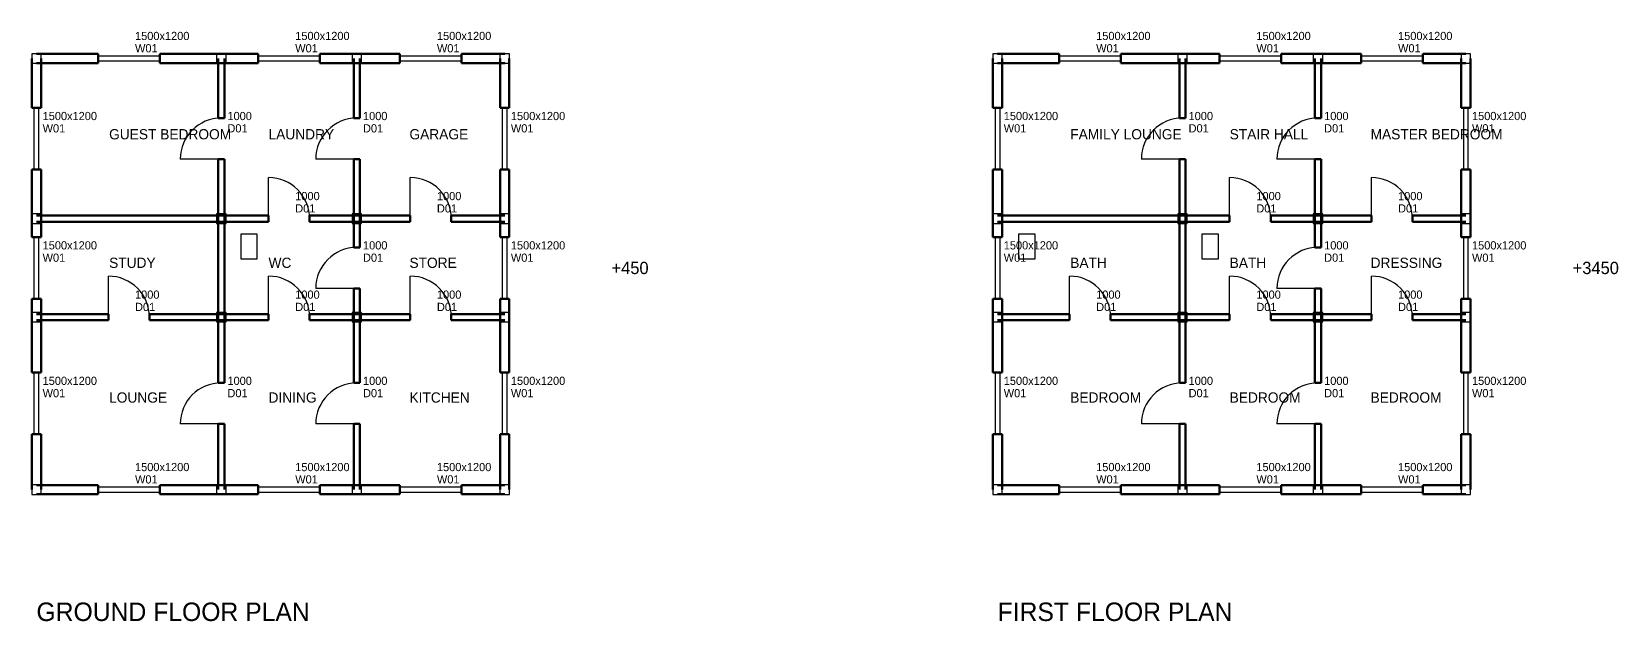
# Model space of a CAD drawing. Header units: millimetres. Extents: x -115 to 102169, y -4004 to 12655.
# Drawn here: x -115 to 38511, y -3206 to 11153 of the extents above; entities that cross this region are included whole.
import ezdxf

# ---------------------------------------------------------------- set-up
doc = ezdxf.new("R2010")
doc.units = ezdxf.units.MM
for name, color, linetype in [('COLUMN', 5, 'CONTINUOUS'), ('DOOR', 3, 'CONTINUOUS'), ('SANITARY', 7, 'CONTINUOUS'), ('TEXT', 6, 'CONTINUOUS'), ('WALL', 4, 'CONTINUOUS'), ('WIND', 2, 'CONTINUOUS')]:
    doc.layers.add(name, color=color, linetype=linetype)

# ---------------------------------------------------------------- blocks, each defined once
blk = doc.blocks.new('WINDOW')
at = {"layer": 'WIND'}
blk.add_lwpolyline([(-750, -60), (750, -60), (750, 60), (-750, 60)], close=True, dxfattribs=at)
blk = doc.blocks.new('DOOR')
at = {"layer": 'DOOR'}
blk.add_line((-500, 0), (-500, 1000), dxfattribs=at)
blk.add_arc((-500, 0), 1000, 0, 90, dxfattribs=at)
blk = doc.blocks.new('WC-STD')
at = {"layer": 'SANITARY'}
blk.add_lwpolyline([(-200, -300), (200, -300), (200, 300), (-200, 300)], close=True, dxfattribs=at)

msp = doc.modelspace()

# ---------------------------------------------------------------- linework, layer by layer
at = {"layer": 'COLUMN'}
for points in [[(-115, 10385), (115, 10385), (115, 10615), (-115, 10615)], [(4385, 10385), (4615, 10385), (4615, 10615), (4385, 10615)], [(7685, 10385), (7915, 10385), (7915, 10615), (7685, 10615)], [(11285, 10385), (11515, 10385), (11515, 10615), (11285, 10615)], [(23285, 10385), (23515, 10385), (23515, 10615), (23285, 10615)], [(27785, 10385), (28015, 10385), (28015, 10615), (27785, 10615)], [(31085, 10385), (31315, 10385), (31315, 10615), (31085, 10615)], [(34685, 10385), (34915, 10385), (34915, 10615), (34685, 10615)], [(-115, 6485), (115, 6485), (115, 6715), (-115, 6715)], [(4385, 6485), (4615, 6485), (4615, 6715), (4385, 6715)], [(7685, 6485), (7915, 6485), (7915, 6715), (7685, 6715)], [(11285, 6485), (11515, 6485), (11515, 6715), (11285, 6715)], [(23285, 6485), (23515, 6485), (23515, 6715), (23285, 6715)], [(27785, 6485), (28015, 6485), (28015, 6715), (27785, 6715)], [(31085, 6485), (31315, 6485), (31315, 6715), (31085, 6715)], [(34685, 6485), (34915, 6485), (34915, 6715), (34685, 6715)], [(-115, 4085), (115, 4085), (115, 4315), (-115, 4315)], [(4385, 4085), (4615, 4085), (4615, 4315), (4385, 4315)], [(7685, 4085), (7915, 4085), (7915, 4315), (7685, 4315)], [(11285, 4085), (11515, 4085), (11515, 4315), (11285, 4315)], [(23285, 4085), (23515, 4085), (23515, 4315), (23285, 4315)], [(27785, 4085), (28015, 4085), (28015, 4315), (27785, 4315)], [(31085, 4085), (31315, 4085), (31315, 4315), (31085, 4315)], [(34685, 4085), (34915, 4085), (34915, 4315), (34685, 4315)], [(-115, -115), (115, -115), (115, 115), (-115, 115)], [(4385, -115), (4615, -115), (4615, 115), (4385, 115)], [(7685, -115), (7915, -115), (7915, 115), (7685, 115)], [(11285, -115), (11515, -115), (11515, 115), (11285, 115)], [(23285, -115), (23515, -115), (23515, 115), (23285, 115)], [(27785, -115), (28015, -115), (28015, 115), (27785, 115)], [(31085, -115), (31315, -115), (31315, 115), (31085, 115)], [(34685, -115), (34915, -115), (34915, 115), (34685, 115)]]:
    msp.add_lwpolyline(points, close=True, dxfattribs=at)
at = {"layer": 'WALL', "lineweight": 50}
for p, q in [((-112.5, 9300), (-112.5, 10500)), ((1500, 10612.5), (0, 10612.5)), ((112.5, 10500), (112.5, 9300)), ((1500, 10387.5), (1500, 10612.5)), ((4500, 10612.5), (3000, 10612.5)), ((3000, 10387.5), (3000, 10612.5)), ((4425, 9050), (4425, 10500)), ((5400, 10612.5), (4500, 10612.5)), ((4575, 10500), (4575, 9050)), ((5400, 10387.5), (5400, 10612.5)), ((7800, 10612.5), (6900, 10612.5)), ((6900, 10387.5), (6900, 10612.5)), ((7725, 9050), (7725, 10500)), ((8850, 10612.5), (7800, 10612.5)), ((7875, 10500), (7875, 9050)), ((8850, 10387.5), (8850, 10612.5)), ((11400, 10612.5), (10350, 10612.5)), ((10350, 10387.5), (10350, 10612.5)), ((11287.5, 9300), (11287.5, 10500)), ((11512.5, 10500), (11512.5, 9300)), ((23287.5, 9300), (23287.5, 10500)), ((24900, 10612.5), (23400, 10612.5)), ((23512.5, 10500), (23512.5, 9300)), ((24900, 10387.5), (24900, 10612.5)), ((27900, 10612.5), (26400, 10612.5)), ((26400, 10387.5), (26400, 10612.5)), ((27825, 9050), (27825, 10500)), ((28800, 10612.5), (27900, 10612.5)), ((27975, 10500), (27975, 9050)), ((28800, 10387.5), (28800, 10612.5)), ((31200, 10612.5), (30300, 10612.5)), ((30300, 10387.5), (30300, 10612.5)), ((31125, 9050), (31125, 10500)), ((32250, 10612.5), (31200, 10612.5)), ((31275, 10500), (31275, 9050)), ((32250, 10387.5), (32250, 10612.5)), ((34800, 10612.5), (33750, 10612.5)), ((33750, 10387.5), (33750, 10612.5)), ((34687.5, 9300), (34687.5, 10500)), ((34912.5, 10500), (34912.5, 9300)), ((0, 10387.5), (1500, 10387.5)), ((3000, 10387.5), (4500, 10387.5)), ((4500, 10387.5), (5400, 10387.5)), ((6900, 10387.5), (7800, 10387.5)), ((7800, 10387.5), (8850, 10387.5)), ((10350, 10387.5), (11400, 10387.5)), ((23400, 10387.5), (24900, 10387.5)), ((26400, 10387.5), (27900, 10387.5)), ((27900, 10387.5), (28800, 10387.5)), ((30300, 10387.5), (31200, 10387.5)), ((31200, 10387.5), (32250, 10387.5)), ((33750, 10387.5), (34800, 10387.5)), ((-112.5, 9300), (112.5, 9300)), ((11287.5, 9300), (11512.5, 9300)), ((23287.5, 9300), (23512.5, 9300)), ((34687.5, 9300), (34912.5, 9300)), ((4425, 9050), (4575, 9050)), ((7725, 9050), (7875, 9050)), ((27825, 9050), (27975, 9050)), ((31125, 9050), (31275, 9050)), ((-112.5, 6600), (-112.5, 7800)), ((-112.5, 7800), (112.5, 7800)), ((112.5, 7800), (112.5, 6600)), ((4425, 6600), (4425, 8050)), ((4425, 8050), (4575, 8050)), ((4575, 8050), (4575, 6600)), ((7725, 6600), (7725, 8050)), ((7725, 8050), (7875, 8050)), ((7875, 8050), (7875, 6600)), ((11287.5, 6600), (11287.5, 7800)), ((11287.5, 7800), (11512.5, 7800)), ((11512.5, 7800), (11512.5, 6600)), ((23287.5, 6600), (23287.5, 7800)), ((23287.5, 7800), (23512.5, 7800)), ((23512.5, 7800), (23512.5, 6600)), ((27825, 6600), (27825, 8050)), ((27825, 8050), (27975, 8050)), ((27975, 8050), (27975, 6600)), ((31125, 6600), (31125, 8050)), ((31125, 8050), (31275, 8050)), ((31275, 8050), (31275, 6600)), ((34687.5, 6600), (34687.5, 7800)), ((34687.5, 7800), (34912.5, 7800)), ((34912.5, 7800), (34912.5, 6600)), ((-112.5, 6150), (-112.5, 6600)), ((4500, 6675), (0, 6675)), ((112.5, 6600), (112.5, 6150)), ((4425, 4200), (4425, 6600)), ((5650, 6675), (4500, 6675)), ((4575, 6600), (4575, 4200)), ((5650, 6525), (5650, 6675)), ((7800, 6675), (6650, 6675)), ((6650, 6525), (6650, 6675)), ((7725, 5900), (7725, 6600)), ((9100, 6675), (7800, 6675)), ((7875, 6600), (7875, 5900)), ((9100, 6525), (9100, 6675)), ((11400, 6675), (10100, 6675)), ((10100, 6525), (10100, 6675)), ((11287.5, 6150), (11287.5, 6600)), ((11512.5, 6600), (11512.5, 6150)), ((23287.5, 6150), (23287.5, 6600)), ((27900, 6675), (23400, 6675)), ((23512.5, 6600), (23512.5, 6150)), ((27825, 4200), (27825, 6600)), ((29050, 6675), (27900, 6675)), ((27975, 6600), (27975, 4200)), ((29050, 6525), (29050, 6675)), ((31200, 6675), (30050, 6675)), ((30050, 6525), (30050, 6675)), ((31125, 5900), (31125, 6600)), ((32500, 6675), (31200, 6675)), ((31275, 6600), (31275, 5900)), ((32500, 6525), (32500, 6675)), ((34800, 6675), (33500, 6675)), ((33500, 6525), (33500, 6675)), ((34687.5, 6150), (34687.5, 6600)), ((34912.5, 6600), (34912.5, 6150)), ((0, 6525), (4500, 6525)), ((4500, 6525), (5650, 6525)), ((6650, 6525), (7800, 6525)), ((7800, 6525), (9100, 6525)), ((10100, 6525), (11400, 6525)), ((23400, 6525), (27900, 6525)), ((27900, 6525), (29050, 6525)), ((30050, 6525), (31200, 6525)), ((31200, 6525), (32500, 6525)), ((33500, 6525), (34800, 6525)), ((-112.5, 6150), (112.5, 6150)), ((7725, 5900), (7875, 5900)), ((11287.5, 6150), (11512.5, 6150)), ((23287.5, 6150), (23512.5, 6150)), ((31125, 5900), (31275, 5900)), ((34687.5, 6150), (34912.5, 6150)), ((-112.5, 4200), (-112.5, 4650)), ((-112.5, 4650), (112.5, 4650)), ((112.5, 4650), (112.5, 4200)), ((7725, 4200), (7725, 4900)), ((7725, 4900), (7875, 4900)), ((7875, 4900), (7875, 4200)), ((11287.5, 4200), (11287.5, 4650)), ((11287.5, 4650), (11512.5, 4650)), ((11512.5, 4650), (11512.5, 4200)), ((23287.5, 4200), (23287.5, 4650)), ((23287.5, 4650), (23512.5, 4650)), ((23512.5, 4650), (23512.5, 4200)), ((31125, 4200), (31125, 4900)), ((31125, 4900), (31275, 4900)), ((31275, 4900), (31275, 4200)), ((34687.5, 4200), (34687.5, 4650)), ((34687.5, 4650), (34912.5, 4650)), ((34912.5, 4650), (34912.5, 4200)), ((1750, 4275), (0, 4275)), ((1750, 4125), (1750, 4275)), ((4500, 4275), (2750, 4275)), ((2750, 4125), (2750, 4275)), ((5650, 4275), (4500, 4275)), ((5650, 4125), (5650, 4275)), ((7800, 4275), (6650, 4275)), ((6650, 4125), (6650, 4275)), ((9100, 4275), (7800, 4275)), ((9100, 4125), (9100, 4275)), ((11400, 4275), (10100, 4275)), ((10100, 4125), (10100, 4275)), ((25150, 4275), (23400, 4275)), ((25150, 4125), (25150, 4275)), ((27900, 4275), (26150, 4275)), ((26150, 4125), (26150, 4275)), ((29050, 4275), (27900, 4275)), ((29050, 4125), (29050, 4275)), ((31200, 4275), (30050, 4275)), ((30050, 4125), (30050, 4275)), ((32500, 4275), (31200, 4275)), ((32500, 4125), (32500, 4275)), ((34800, 4275), (33500, 4275)), ((33500, 4125), (33500, 4275)), ((-112.5, 2850), (-112.5, 4200)), ((0, 4125), (1750, 4125)), ((112.5, 4200), (112.5, 2850)), ((2750, 4125), (4500, 4125)), ((4425, 2600), (4425, 4200)), ((4500, 4125), (5650, 4125)), ((4575, 4200), (4575, 2600)), ((6650, 4125), (7800, 4125)), ((7725, 2600), (7725, 4200)), ((7800, 4125), (9100, 4125)), ((7875, 4200), (7875, 2600)), ((10100, 4125), (11400, 4125)), ((11287.5, 2850), (11287.5, 4200)), ((11512.5, 4200), (11512.5, 2850)), ((23287.5, 2850), (23287.5, 4200)), ((23400, 4125), (25150, 4125)), ((23512.5, 4200), (23512.5, 2850)), ((26150, 4125), (27900, 4125)), ((27825, 2600), (27825, 4200)), ((27900, 4125), (29050, 4125)), ((27975, 4200), (27975, 2600)), ((30050, 4125), (31200, 4125)), ((31125, 2600), (31125, 4200)), ((31200, 4125), (32500, 4125)), ((31275, 4200), (31275, 2600)), ((33500, 4125), (34800, 4125)), ((34687.5, 2850), (34687.5, 4200)), ((34912.5, 4200), (34912.5, 2850)), ((-112.5, 2850), (112.5, 2850)), ((11287.5, 2850), (11512.5, 2850)), ((23287.5, 2850), (23512.5, 2850)), ((34687.5, 2850), (34912.5, 2850)), ((4425, 2600), (4575, 2600)), ((7725, 2600), (7875, 2600)), ((27825, 2600), (27975, 2600)), ((31125, 2600), (31275, 2600)), ((4425, 0), (4425, 1600)), ((4425, 1600), (4575, 1600)), ((4575, 1600), (4575, 0)), ((7725, 0), (7725, 1600)), ((7725, 1600), (7875, 1600)), ((7875, 1600), (7875, 0)), ((27825, 0), (27825, 1600)), ((27825, 1600), (27975, 1600)), ((27975, 1600), (27975, 0)), ((31125, 0), (31125, 1600)), ((31125, 1600), (31275, 1600)), ((31275, 1600), (31275, 0)), ((-112.5, 0), (-112.5, 1350)), ((-112.5, 1350), (112.5, 1350)), ((112.5, 1350), (112.5, 0)), ((11287.5, 0), (11287.5, 1350)), ((11287.5, 1350), (11512.5, 1350)), ((11512.5, 1350), (11512.5, 0)), ((23287.5, 0), (23287.5, 1350)), ((23287.5, 1350), (23512.5, 1350)), ((23512.5, 1350), (23512.5, 0)), ((34687.5, 0), (34687.5, 1350)), ((34687.5, 1350), (34912.5, 1350)), ((34912.5, 1350), (34912.5, 0)), ((1500, 112.5), (0, 112.5)), ((1500, -112.5), (1500, 112.5)), ((4500, 112.5), (3000, 112.5)), ((3000, -112.5), (3000, 112.5)), ((5400, 112.5), (4500, 112.5)), ((5400, -112.5), (5400, 112.5)), ((7800, 112.5), (6900, 112.5)), ((6900, -112.5), (6900, 112.5)), ((8850, 112.5), (7800, 112.5)), ((8850, -112.5), (8850, 112.5)), ((11400, 112.5), (10350, 112.5)), ((10350, -112.5), (10350, 112.5)), ((24900, 112.5), (23400, 112.5)), ((24900, -112.5), (24900, 112.5)), ((27900, 112.5), (26400, 112.5)), ((26400, -112.5), (26400, 112.5)), ((28800, 112.5), (27900, 112.5)), ((28800, -112.5), (28800, 112.5)), ((31200, 112.5), (30300, 112.5)), ((30300, -112.5), (30300, 112.5)), ((32250, 112.5), (31200, 112.5)), ((32250, -112.5), (32250, 112.5)), ((34800, 112.5), (33750, 112.5)), ((33750, -112.5), (33750, 112.5)), ((0, -112.5), (1500, -112.5)), ((3000, -112.5), (4500, -112.5)), ((4500, -112.5), (5400, -112.5)), ((6900, -112.5), (7800, -112.5)), ((7800, -112.5), (8850, -112.5)), ((10350, -112.5), (11400, -112.5)), ((23400, -112.5), (24900, -112.5)), ((26400, -112.5), (27900, -112.5)), ((27900, -112.5), (28800, -112.5)), ((30300, -112.5), (31200, -112.5)), ((31200, -112.5), (32250, -112.5)), ((33750, -112.5), (34800, -112.5))]:
    msp.add_line(p, q, dxfattribs=at)

# ---------------------------------------------------------------- block references
at = {"layer": 'DOOR'}
ref = msp.add_blockref('DOOR', (4500, 8550), dxfattribs=dict(at, rotation=90))
ref.add_attrib('MARK', 'D01', (4650, 8700), dxfattribs={"layer": 'TEXT', "height": 200})
ref.add_attrib('WIDTH', '1000', (4650, 9000), dxfattribs={"layer": 'TEXT', "height": 200})
ref = msp.add_blockref('DOOR', (7800, 8550), dxfattribs=dict(at, rotation=90))
ref.add_attrib('MARK', 'D01', (7950, 8700), dxfattribs={"layer": 'TEXT', "height": 200})
ref.add_attrib('WIDTH', '1000', (7950, 9000), dxfattribs={"layer": 'TEXT', "height": 200})
ref = msp.add_blockref('DOOR', (27900, 8550), dxfattribs=dict(at, rotation=90))
ref.add_attrib('MARK', 'D01', (28050, 8700), dxfattribs={"layer": 'TEXT', "height": 200})
ref.add_attrib('WIDTH', '1000', (28050, 9000), dxfattribs={"layer": 'TEXT', "height": 200})
ref = msp.add_blockref('DOOR', (31200, 8550), dxfattribs=dict(at, rotation=90))
ref.add_attrib('MARK', 'D01', (31350, 8700), dxfattribs={"layer": 'TEXT', "height": 200})
ref.add_attrib('WIDTH', '1000', (31350, 9000), dxfattribs={"layer": 'TEXT', "height": 200})
ref = msp.add_blockref('DOOR', (6150, 6600), dxfattribs=at)
ref.add_attrib('MARK', 'D01', (6300, 6750), dxfattribs={"layer": 'TEXT', "height": 200})
ref.add_attrib('WIDTH', '1000', (6300, 7050), dxfattribs={"layer": 'TEXT', "height": 200})
ref = msp.add_blockref('DOOR', (9600, 6600), dxfattribs=at)
ref.add_attrib('MARK', 'D01', (9750, 6750), dxfattribs={"layer": 'TEXT', "height": 200})
ref.add_attrib('WIDTH', '1000', (9750, 7050), dxfattribs={"layer": 'TEXT', "height": 200})
ref = msp.add_blockref('DOOR', (29550, 6600), dxfattribs=at)
ref.add_attrib('MARK', 'D01', (29700, 6750), dxfattribs={"layer": 'TEXT', "height": 200})
ref.add_attrib('WIDTH', '1000', (29700, 7050), dxfattribs={"layer": 'TEXT', "height": 200})
ref = msp.add_blockref('DOOR', (33000, 6600), dxfattribs=at)
ref.add_attrib('MARK', 'D01', (33150, 6750), dxfattribs={"layer": 'TEXT', "height": 200})
ref.add_attrib('WIDTH', '1000', (33150, 7050), dxfattribs={"layer": 'TEXT', "height": 200})
ref = msp.add_blockref('DOOR', (7800, 5400), dxfattribs=dict(at, rotation=90))
ref.add_attrib('MARK', 'D01', (7950, 5550), dxfattribs={"layer": 'TEXT', "height": 200})
ref.add_attrib('WIDTH', '1000', (7950, 5850), dxfattribs={"layer": 'TEXT', "height": 200})
ref = msp.add_blockref('DOOR', (31200, 5400), dxfattribs=dict(at, rotation=90))
ref.add_attrib('MARK', 'D01', (31350, 5550), dxfattribs={"layer": 'TEXT', "height": 200})
ref.add_attrib('WIDTH', '1000', (31350, 5850), dxfattribs={"layer": 'TEXT', "height": 200})
ref = msp.add_blockref('DOOR', (2250, 4200), dxfattribs=at)
ref.add_attrib('MARK', 'D01', (2400, 4350), dxfattribs={"layer": 'TEXT', "height": 200})
ref.add_attrib('WIDTH', '1000', (2400, 4650), dxfattribs={"layer": 'TEXT', "height": 200})
ref = msp.add_blockref('DOOR', (6150, 4200), dxfattribs=at)
ref.add_attrib('MARK', 'D01', (6300, 4350), dxfattribs={"layer": 'TEXT', "height": 200})
ref.add_attrib('WIDTH', '1000', (6300, 4650), dxfattribs={"layer": 'TEXT', "height": 200})
ref = msp.add_blockref('DOOR', (9600, 4200), dxfattribs=at)
ref.add_attrib('MARK', 'D01', (9750, 4350), dxfattribs={"layer": 'TEXT', "height": 200})
ref.add_attrib('WIDTH', '1000', (9750, 4650), dxfattribs={"layer": 'TEXT', "height": 200})
ref = msp.add_blockref('DOOR', (25650, 4200), dxfattribs=at)
ref.add_attrib('MARK', 'D01', (25800, 4350), dxfattribs={"layer": 'TEXT', "height": 200})
ref.add_attrib('WIDTH', '1000', (25800, 4650), dxfattribs={"layer": 'TEXT', "height": 200})
ref = msp.add_blockref('DOOR', (29550, 4200), dxfattribs=at)
ref.add_attrib('MARK', 'D01', (29700, 4350), dxfattribs={"layer": 'TEXT', "height": 200})
ref.add_attrib('WIDTH', '1000', (29700, 4650), dxfattribs={"layer": 'TEXT', "height": 200})
ref = msp.add_blockref('DOOR', (33000, 4200), dxfattribs=at)
ref.add_attrib('MARK', 'D01', (33150, 4350), dxfattribs={"layer": 'TEXT', "height": 200})
ref.add_attrib('WIDTH', '1000', (33150, 4650), dxfattribs={"layer": 'TEXT', "height": 200})
ref = msp.add_blockref('DOOR', (4500, 2100), dxfattribs=dict(at, rotation=90))
ref.add_attrib('MARK', 'D01', (4650, 2250), dxfattribs={"layer": 'TEXT', "height": 200})
ref.add_attrib('WIDTH', '1000', (4650, 2550), dxfattribs={"layer": 'TEXT', "height": 200})
ref = msp.add_blockref('DOOR', (7800, 2100), dxfattribs=dict(at, rotation=90))
ref.add_attrib('MARK', 'D01', (7950, 2250), dxfattribs={"layer": 'TEXT', "height": 200})
ref.add_attrib('WIDTH', '1000', (7950, 2550), dxfattribs={"layer": 'TEXT', "height": 200})
ref = msp.add_blockref('DOOR', (27900, 2100), dxfattribs=dict(at, rotation=90))
ref.add_attrib('MARK', 'D01', (28050, 2250), dxfattribs={"layer": 'TEXT', "height": 200})
ref.add_attrib('WIDTH', '1000', (28050, 2550), dxfattribs={"layer": 'TEXT', "height": 200})
ref = msp.add_blockref('DOOR', (31200, 2100), dxfattribs=dict(at, rotation=90))
ref.add_attrib('MARK', 'D01', (31350, 2250), dxfattribs={"layer": 'TEXT', "height": 200})
ref.add_attrib('WIDTH', '1000', (31350, 2550), dxfattribs={"layer": 'TEXT', "height": 200})
at = {"layer": 'SANITARY'}
for p in [(5175, 5925), (24112.5, 5925), (28575, 5925)]:
    msp.add_blockref('WC-STD', p, dxfattribs=at)
at = {"layer": 'WIND'}
ref = msp.add_blockref('WINDOW', (2250, 10500), dxfattribs=at)
ref.add_attrib('MARK', 'W01', (2400, 10650), dxfattribs={"layer": 'TEXT', "height": 200})
ref.add_attrib('SIZE', '1500x1200', (2400, 10950), dxfattribs={"layer": 'TEXT', "height": 200})
ref = msp.add_blockref('WINDOW', (6150, 10500), dxfattribs=at)
ref.add_attrib('MARK', 'W01', (6300, 10650), dxfattribs={"layer": 'TEXT', "height": 200})
ref.add_attrib('SIZE', '1500x1200', (6300, 10950), dxfattribs={"layer": 'TEXT', "height": 200})
ref = msp.add_blockref('WINDOW', (9600, 10500), dxfattribs=at)
ref.add_attrib('MARK', 'W01', (9750, 10650), dxfattribs={"layer": 'TEXT', "height": 200})
ref.add_attrib('SIZE', '1500x1200', (9750, 10950), dxfattribs={"layer": 'TEXT', "height": 200})
ref = msp.add_blockref('WINDOW', (25650, 10500), dxfattribs=at)
ref.add_attrib('MARK', 'W01', (25800, 10650), dxfattribs={"layer": 'TEXT', "height": 200})
ref.add_attrib('SIZE', '1500x1200', (25800, 10950), dxfattribs={"layer": 'TEXT', "height": 200})
ref = msp.add_blockref('WINDOW', (29550, 10500), dxfattribs=at)
ref.add_attrib('MARK', 'W01', (29700, 10650), dxfattribs={"layer": 'TEXT', "height": 200})
ref.add_attrib('SIZE', '1500x1200', (29700, 10950), dxfattribs={"layer": 'TEXT', "height": 200})
ref = msp.add_blockref('WINDOW', (33000, 10500), dxfattribs=at)
ref.add_attrib('MARK', 'W01', (33150, 10650), dxfattribs={"layer": 'TEXT', "height": 200})
ref.add_attrib('SIZE', '1500x1200', (33150, 10950), dxfattribs={"layer": 'TEXT', "height": 200})
ref = msp.add_blockref('WINDOW', (0, 8550), dxfattribs=dict(at, rotation=90))
ref.add_attrib('MARK', 'W01', (150, 8700), dxfattribs={"layer": 'TEXT', "height": 200})
ref.add_attrib('SIZE', '1500x1200', (150, 9000), dxfattribs={"layer": 'TEXT', "height": 200})
ref = msp.add_blockref('WINDOW', (11400, 8550), dxfattribs=dict(at, rotation=90))
ref.add_attrib('MARK', 'W01', (11550, 8700), dxfattribs={"layer": 'TEXT', "height": 200})
ref.add_attrib('SIZE', '1500x1200', (11550, 9000), dxfattribs={"layer": 'TEXT', "height": 200})
ref = msp.add_blockref('WINDOW', (23400, 8550), dxfattribs=dict(at, rotation=90))
ref.add_attrib('MARK', 'W01', (23550, 8700), dxfattribs={"layer": 'TEXT', "height": 200})
ref.add_attrib('SIZE', '1500x1200', (23550, 9000), dxfattribs={"layer": 'TEXT', "height": 200})
ref = msp.add_blockref('WINDOW', (34800, 8550), dxfattribs=dict(at, rotation=90))
ref.add_attrib('MARK', 'W01', (34950, 8700), dxfattribs={"layer": 'TEXT', "height": 200})
ref.add_attrib('SIZE', '1500x1200', (34950, 9000), dxfattribs={"layer": 'TEXT', "height": 200})
ref = msp.add_blockref('WINDOW', (0, 5400), dxfattribs=dict(at, rotation=90))
ref.add_attrib('MARK', 'W01', (150, 5550), dxfattribs={"layer": 'TEXT', "height": 200})
ref.add_attrib('SIZE', '1500x1200', (150, 5850), dxfattribs={"layer": 'TEXT', "height": 200})
ref = msp.add_blockref('WINDOW', (11400, 5400), dxfattribs=dict(at, rotation=90))
ref.add_attrib('MARK', 'W01', (11550, 5550), dxfattribs={"layer": 'TEXT', "height": 200})
ref.add_attrib('SIZE', '1500x1200', (11550, 5850), dxfattribs={"layer": 'TEXT', "height": 200})
ref = msp.add_blockref('WINDOW', (23400, 5400), dxfattribs=dict(at, rotation=90))
ref.add_attrib('MARK', 'W01', (23550, 5550), dxfattribs={"layer": 'TEXT', "height": 200})
ref.add_attrib('SIZE', '1500x1200', (23550, 5850), dxfattribs={"layer": 'TEXT', "height": 200})
ref = msp.add_blockref('WINDOW', (34800, 5400), dxfattribs=dict(at, rotation=90))
ref.add_attrib('MARK', 'W01', (34950, 5550), dxfattribs={"layer": 'TEXT', "height": 200})
ref.add_attrib('SIZE', '1500x1200', (34950, 5850), dxfattribs={"layer": 'TEXT', "height": 200})
ref = msp.add_blockref('WINDOW', (0, 2100), dxfattribs=dict(at, rotation=90))
ref.add_attrib('MARK', 'W01', (150, 2250), dxfattribs={"layer": 'TEXT', "height": 200})
ref.add_attrib('SIZE', '1500x1200', (150, 2550), dxfattribs={"layer": 'TEXT', "height": 200})
ref = msp.add_blockref('WINDOW', (11400, 2100), dxfattribs=dict(at, rotation=90))
ref.add_attrib('MARK', 'W01', (11550, 2250), dxfattribs={"layer": 'TEXT', "height": 200})
ref.add_attrib('SIZE', '1500x1200', (11550, 2550), dxfattribs={"layer": 'TEXT', "height": 200})
ref = msp.add_blockref('WINDOW', (23400, 2100), dxfattribs=dict(at, rotation=90))
ref.add_attrib('MARK', 'W01', (23550, 2250), dxfattribs={"layer": 'TEXT', "height": 200})
ref.add_attrib('SIZE', '1500x1200', (23550, 2550), dxfattribs={"layer": 'TEXT', "height": 200})
ref = msp.add_blockref('WINDOW', (34800, 2100), dxfattribs=dict(at, rotation=90))
ref.add_attrib('MARK', 'W01', (34950, 2250), dxfattribs={"layer": 'TEXT', "height": 200})
ref.add_attrib('SIZE', '1500x1200', (34950, 2550), dxfattribs={"layer": 'TEXT', "height": 200})
ref = msp.add_blockref('WINDOW', (2250, 0), dxfattribs=at)
ref.add_attrib('MARK', 'W01', (2400, 150), dxfattribs={"layer": 'TEXT', "height": 200})
ref.add_attrib('SIZE', '1500x1200', (2400, 450), dxfattribs={"layer": 'TEXT', "height": 200})
ref = msp.add_blockref('WINDOW', (6150, 0), dxfattribs=at)
ref.add_attrib('MARK', 'W01', (6300, 150), dxfattribs={"layer": 'TEXT', "height": 200})
ref.add_attrib('SIZE', '1500x1200', (6300, 450), dxfattribs={"layer": 'TEXT', "height": 200})
ref = msp.add_blockref('WINDOW', (9600, 0), dxfattribs=at)
ref.add_attrib('MARK', 'W01', (9750, 150), dxfattribs={"layer": 'TEXT', "height": 200})
ref.add_attrib('SIZE', '1500x1200', (9750, 450), dxfattribs={"layer": 'TEXT', "height": 200})
ref = msp.add_blockref('WINDOW', (25650, 0), dxfattribs=at)
ref.add_attrib('MARK', 'W01', (25800, 150), dxfattribs={"layer": 'TEXT', "height": 200})
ref.add_attrib('SIZE', '1500x1200', (25800, 450), dxfattribs={"layer": 'TEXT', "height": 200})
ref = msp.add_blockref('WINDOW', (29550, 0), dxfattribs=at)
ref.add_attrib('MARK', 'W01', (29700, 150), dxfattribs={"layer": 'TEXT', "height": 200})
ref.add_attrib('SIZE', '1500x1200', (29700, 450), dxfattribs={"layer": 'TEXT', "height": 200})
ref = msp.add_blockref('WINDOW', (33000, 0), dxfattribs=at)
ref.add_attrib('MARK', 'W01', (33150, 150), dxfattribs={"layer": 'TEXT', "height": 200})
ref.add_attrib('SIZE', '1500x1200', (33150, 450), dxfattribs={"layer": 'TEXT', "height": 200})

# ---------------------------------------------------------------- texts
at = {"layer": 'TEXT'}
for s, height, p in [('GUEST BEDROOM', 250, (1768.8, 8531.2)), ('LAUNDRY', 250, (5650, 8531.2)), ('GARAGE', 250, (9081.2, 8531.2)), ('FAMILY LOUNGE', 250, (25168.8, 8531.2)), ('STAIR HALL', 250, (29050, 8531.2)), ('MASTER BEDROOM', 250, (32481.2, 8531.2)), ('STUDY', 250, (1768.8, 5400)), ('WC', 250, (5650, 5400)), ('STORE', 250, (9081.2, 5400)), ('+450', 300, (14000, 5250)), ('BATH', 250, (25168.8, 5400)), ('BATH', 250, (29050, 5400)), ('DRESSING', 250, (32481.2, 5400)), ('+3450', 300, (37400, 5250)), ('LOUNGE', 250, (1768.8, 2118.8)), ('DINING', 250, (5650, 2118.8)), ('KITCHEN', 250, (9081.2, 2118.8)), ('BEDROOM', 250, (25168.8, 2118.8)), ('BEDROOM', 250, (29050, 2118.8)), ('BEDROOM', 250, (32481.2, 2118.8)), ('GROUND FLOOR PLAN', 450, (0, -3200)), ('FIRST FLOOR PLAN', 450, (23400, -3200))]:
    msp.add_text(s, height=height, dxfattribs=at).set_placement(p)

doc.saveas('drawing.dxf')
